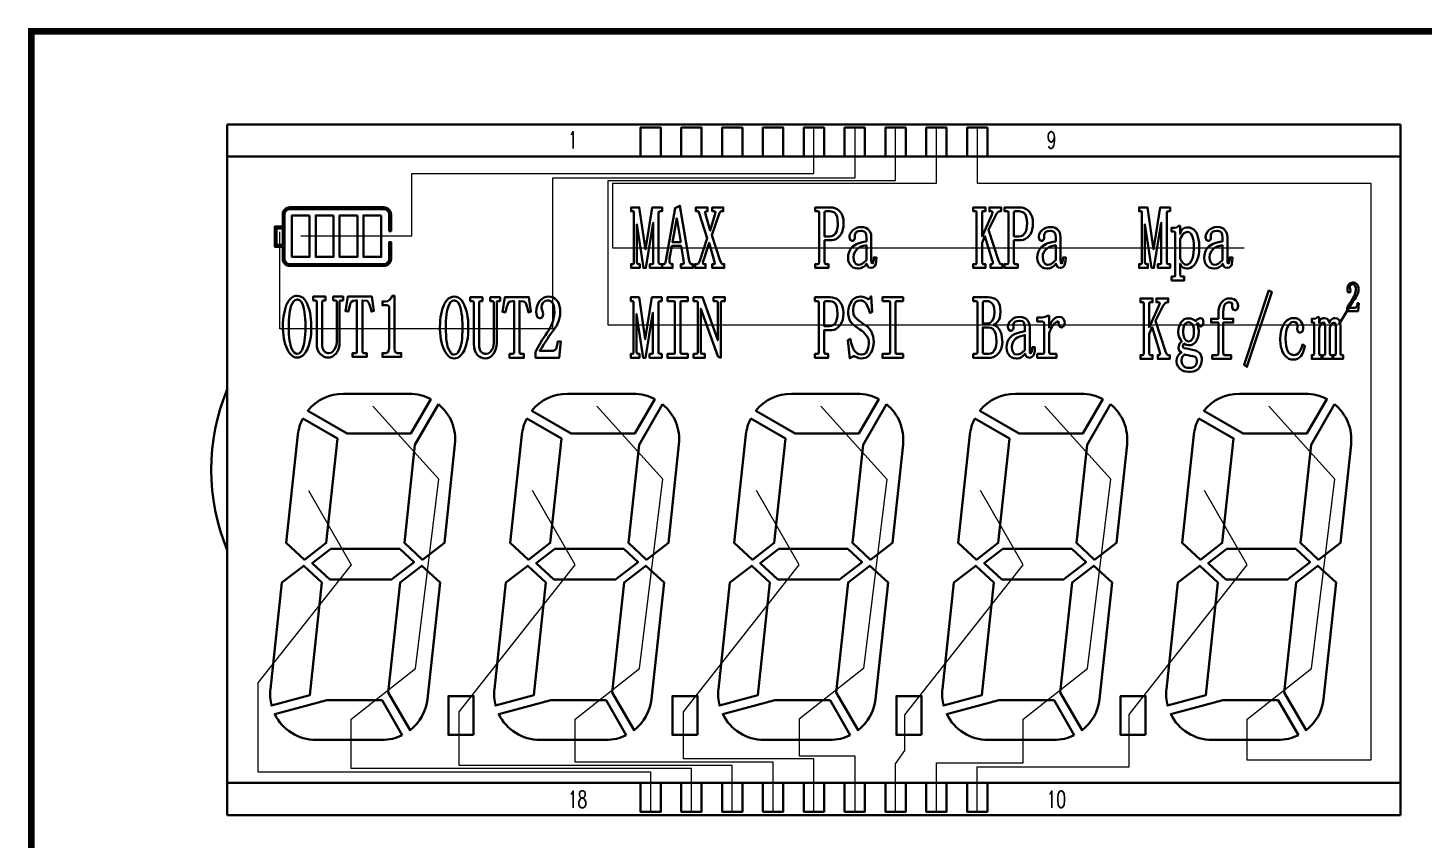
# Model space of a CAD drawing. Header units: millimetres. Extents: x 0 to 299, y 0 to 101.
# Drawn here: x 152.2 to 239, y 50.6 to 101.1 of the extents above; entities that cross this region are included whole.
import ezdxf

# ---------------------------------------------------------------- set-up
doc = ezdxf.new("R2010")
doc.units = ezdxf.units.MM
doc.layers.get('0').update_dxf_attribs({"lineweight": 35})
doc.layers.add('SEG', color=3, linetype='Continuous', lineweight=18)
doc.layers.add('spec', color=7, linetype='Continuous', lineweight=18)
doc.styles.add('GB字体', font='txt.shx', dxfattribs={"width": 0.666667, "bigfont": 'gbcbig.shx'})

msp = doc.modelspace()

# ---------------------------------------------------------------- linework, layer by layer
for p, q in [((237.565, 95.123), (164.565, 95.123)), ((164.565, 95.123), (164.565, 52.123)), ((237.565, 52.123), (237.565, 95.123)), ((164.565, 54.123), (237.565, 54.123)), ((164.565, 52.123), (237.565, 52.123))]:
    msp.add_line(p, q)
at = {"color": 3}
msp.add_line((233.721, 82.668), (234.67, 84.237), dxfattribs=at)
for points in [[(191.54, 93.123), (191.54, 94.923), (190.27, 94.923), (190.27, 93.123)], [(194.08, 93.123), (194.08, 94.923), (192.81, 94.923), (192.81, 93.123)], [(196.62, 93.123), (196.62, 94.923), (195.35, 94.923), (195.35, 93.123)], [(199.16, 93.123), (199.16, 94.923), (197.89, 94.923), (197.89, 93.123)], [(201.7, 93.123), (201.7, 94.923), (200.43, 94.923), (200.43, 93.123)], [(204.24, 93.123), (204.24, 94.923), (202.97, 94.923), (202.97, 93.123)], [(206.78, 93.123), (206.78, 94.923), (205.51, 94.923), (205.51, 93.123)], [(209.32, 93.123), (209.32, 94.923), (208.05, 94.923), (208.05, 93.123)], [(211.86, 93.123), (211.86, 94.923), (210.59, 94.923), (210.59, 93.123)], [(237.565, 93.123), (164.565, 93.123)], [(191.54, 54.123), (191.54, 52.323), (190.27, 52.323), (190.27, 54.123)], [(194.08, 54.123), (194.08, 52.323), (192.81, 52.323), (192.81, 54.123)], [(196.62, 54.123), (196.62, 52.323), (195.35, 52.323), (195.35, 54.123)], [(199.16, 54.123), (199.16, 52.323), (197.89, 52.323), (197.89, 54.123)], [(201.7, 54.123), (201.7, 52.323), (200.43, 52.323), (200.43, 54.123)], [(204.24, 54.123), (204.24, 52.323), (202.97, 52.323), (202.97, 54.123)], [(206.78, 54.123), (206.78, 52.323), (205.51, 52.323), (205.51, 54.123)], [(209.32, 54.123), (209.32, 52.323), (208.05, 52.323), (208.05, 54.123)], [(211.86, 54.123), (211.86, 52.323), (210.59, 52.323), (210.59, 54.123)]]:
    msp.add_lwpolyline(points)
for points in [[(174.757, 89.504, 0.414214), (174.3, 89.961), (168.468, 89.961, 0.414214), (168.011, 89.504), (168.011, 88.762), (167.522, 88.762), (167.522, 87.507), (168.011, 87.507), (168.011, 86.764, 0.414214), (168.468, 86.308), (174.3, 86.308, 0.414214), (174.757, 86.764), (174.757, 87.788), (174.643, 87.788), (174.643, 86.764, -0.414214), (174.3, 86.422), (168.468, 86.422, -0.414214), (168.125, 86.764), (168.125, 89.504, -0.414214), (168.468, 89.847), (174.3, 89.847, -0.414214), (174.643, 89.504), (174.643, 88.481), (174.757, 88.481)], [(171.794, 78.351, 0.226496), (169.576, 77.292), (172.023, 75.879), (175.99, 75.879), (177.227, 78.021, 0.12198), (175.896, 78.351)], [(185.732, 78.351, 0.226496), (183.514, 77.292), (185.961, 75.879), (189.928, 75.879), (191.165, 78.021, 0.12198), (189.834, 78.351)], [(199.67, 78.351, 0.226496), (197.452, 77.292), (199.899, 75.879), (203.866, 75.879), (205.103, 78.021, 0.12198), (203.772, 78.351)], [(213.609, 78.351, 0.226496), (211.39, 77.292), (213.838, 75.879), (217.804, 75.879), (219.041, 78.021, 0.12198), (217.71, 78.351)], [(227.547, 78.351, 0.226496), (225.328, 77.292), (227.776, 75.879), (231.742, 75.879), (232.98, 78.021, 0.12198), (231.648, 78.351)], [(177.703, 77.705), (176.243, 75.177), (175.584, 69.067), (176.715, 68.021), (178.071, 69.067), (178.732, 75.192, 0.253222)], [(191.641, 77.705), (190.182, 75.177), (189.522, 69.067), (190.653, 68.021), (192.009, 69.067), (192.67, 75.192, 0.253222)], [(205.579, 77.705), (204.12, 75.177), (203.461, 69.067), (204.591, 68.021), (205.947, 69.067), (206.608, 75.192, 0.253222)], [(219.518, 77.705), (218.058, 75.177), (217.399, 69.067), (218.529, 68.021), (219.885, 69.067), (220.546, 75.192, 0.253222)], [(233.456, 77.705), (231.996, 75.177), (231.337, 69.067), (232.467, 68.021), (233.824, 69.067), (234.484, 75.192, 0.253222)], [(169.263, 76.814, 0.093196), (168.958, 75.805), (168.231, 69.067), (169.361, 68.021), (170.718, 69.067), (171.419, 75.569)], [(183.201, 76.814, 0.093196), (182.896, 75.805), (182.169, 69.067), (183.3, 68.021), (184.656, 69.067), (185.357, 75.569)], [(197.139, 76.814, 0.093196), (196.834, 75.805), (196.107, 69.067), (197.238, 68.021), (198.594, 69.067), (199.295, 75.569)], [(211.077, 76.814, 0.093196), (210.772, 75.805), (210.045, 69.067), (211.176, 68.021), (212.532, 69.067), (213.234, 75.569)], [(225.015, 76.814, 0.093196), (224.711, 75.805), (223.984, 69.067), (225.114, 68.021), (226.47, 69.067), (227.172, 75.569)], [(167.248, 59.96, 0.090154), (167.322, 58.942), (169.694, 59.577), (170.451, 66.595), (169.32, 67.641), (167.964, 66.595)], [(174.579, 59.754), (175.937, 57.402, 0.2033), (177.022, 59.347), (177.804, 66.595), (176.674, 67.641), (175.317, 66.595)], [(181.186, 59.96, 0.090154), (181.26, 58.942), (183.632, 59.577), (184.389, 66.595), (183.259, 67.641), (181.902, 66.595)], [(188.517, 59.754), (189.875, 57.402, 0.2033), (190.96, 59.347), (191.742, 66.595), (190.612, 67.641), (189.256, 66.595)], [(195.125, 59.96, 0.090154), (195.198, 58.942), (197.57, 59.577), (198.327, 66.595), (197.197, 67.641), (195.84, 66.595)], [(202.456, 59.754), (203.814, 57.402, 0.2033), (204.898, 59.347), (205.68, 66.595), (204.55, 67.641), (203.194, 66.595)], [(209.063, 59.96, 0.090154), (209.136, 58.942), (211.508, 59.577), (212.265, 66.595), (211.135, 67.641), (209.779, 66.595)], [(216.394, 59.754), (217.752, 57.402, 0.2033), (218.837, 59.347), (219.619, 66.595), (218.488, 67.641), (217.132, 66.595)], [(223.001, 59.96, 0.090154), (223.075, 58.942), (225.446, 59.577), (226.203, 66.595), (225.073, 67.641), (223.717, 66.595)], [(230.332, 59.754), (231.69, 57.402, 0.2033), (232.775, 59.347), (233.557, 66.595), (232.426, 67.641), (231.07, 66.595)], [(175.454, 57.098, -0.115654), (174.186, 56.801), (170.084, 56.801, -0.28687), (167.52, 58.404), (170.763, 59.273), (174.198, 59.273)], [(189.392, 57.098, -0.115654), (188.124, 56.801), (184.023, 56.801, -0.28687), (181.458, 58.404), (184.701, 59.273), (188.136, 59.273)], [(203.33, 57.098, -0.115654), (202.062, 56.801), (197.961, 56.801, -0.28687), (195.396, 58.404), (198.639, 59.273), (202.074, 59.273)], [(217.268, 57.098, -0.115654), (216, 56.801), (211.899, 56.801, -0.28687), (209.334, 58.404), (212.577, 59.273), (216.013, 59.273)], [(231.206, 57.098, -0.115654), (229.939, 56.801), (225.837, 56.801, -0.28687), (223.273, 58.404), (226.516, 59.273), (229.951, 59.273)]]:
    msp.add_lwpolyline(points, format="xyb", close=True)
for points in [[(189.853, 86.448), (189.776, 86.427), (189.685, 86.427), (189.685, 86.186), (190.232, 86.186), (190.232, 86.427), (190.141, 86.427), (190.081, 86.448), (190.051, 86.557), (190.051, 88.908), (190.461, 86.186), (190.612, 86.186), (191.069, 88.995), (191.069, 86.557), (191.055, 86.448), (190.978, 86.427), (190.857, 86.427), (190.857, 86.186), (191.617, 86.186), (191.617, 86.427), (191.511, 86.427), (191.435, 86.448), (191.404, 86.557), (191.404, 89.602), (191.435, 89.689), (191.511, 89.711), (191.617, 89.711), (191.617, 89.95), (191.008, 89.95), (190.591, 87.335), (190.202, 89.95), (189.685, 89.95), (189.685, 89.711), (189.792, 89.711), (189.853, 89.689), (189.867, 89.602), (189.867, 86.557)], [(191.8, 86.47), (191.724, 86.427), (191.633, 86.427), (191.633, 86.186), (192.271, 86.186), (192.271, 86.427), (192.18, 86.427), (192.089, 86.512), (192.077, 86.575), (192.089, 86.775), (192.227, 87.558), (192.805, 87.558), (192.956, 86.666), (192.958, 86.657), (192.972, 86.47), (192.896, 86.427), (192.789, 86.427), (192.789, 86.186), (193.534, 86.186), (193.534, 86.427), (193.443, 86.427), (193.367, 86.47), (193.306, 86.621), (192.728, 90.059), (192.423, 89.907), (191.845, 86.621)], [(193.884, 86.47), (193.779, 86.427), (193.672, 86.427), (193.672, 86.186), (194.326, 86.186), (194.326, 86.427), (194.25, 86.427), (194.173, 86.448), (194.159, 86.536), (194.173, 86.6), (194.235, 86.775), (194.539, 87.754), (194.888, 86.557), (194.904, 86.448), (194.844, 86.427), (194.737, 86.427), (194.737, 86.186), (195.482, 86.186), (195.482, 86.427), (195.391, 86.427), (195.314, 86.47), (195.313, 86.471), (195.223, 86.621), (194.722, 88.232), (195.163, 89.559), (195.24, 89.668), (195.284, 89.711), (195.421, 89.711), (195.421, 89.95), (194.737, 89.95), (194.737, 89.711), (194.874, 89.711), (194.935, 89.668), (194.904, 89.493), (194.615, 88.514), (194.31, 89.538), (194.296, 89.668), (194.357, 89.711), (194.448, 89.711), (194.448, 89.95), (193.718, 89.95), (193.718, 89.711), (193.823, 89.711), (193.884, 89.689), (193.93, 89.602), (194.433, 88.036), (193.961, 86.621)], [(201.393, 89.602), (201.393, 86.557), (201.379, 86.448), (201.302, 86.427), (201.151, 86.427), (201.151, 86.186), (201.971, 86.186), (201.971, 86.427), (201.82, 86.427), (201.759, 86.448), (201.729, 86.557), (201.729, 87.905), (202.139, 87.905), (202.198, 87.907), (202.333, 87.934), (202.462, 87.989), (202.579, 88.075), (202.687, 88.187), (202.744, 88.262), (202.819, 88.401), (202.872, 88.567), (202.904, 88.756), (202.915, 88.972), (202.915, 88.988), (202.901, 89.181), (202.86, 89.359), (202.794, 89.522), (202.703, 89.668), (202.612, 89.768), (202.503, 89.848), (202.376, 89.905), (202.235, 89.939), (202.078, 89.95), (201.151, 89.95), (201.151, 89.711), (201.286, 89.711), (201.379, 89.689)], [(201.743, 89.689), (201.82, 89.711), (202.062, 89.711), (202.216, 89.686), (202.339, 89.627), (202.428, 89.538), (202.446, 89.507), (202.505, 89.357), (202.538, 89.172), (202.549, 88.949), (202.546, 88.803), (202.519, 88.598), (202.471, 88.437), (202.398, 88.319), (202.308, 88.234), (202.183, 88.168), (202.048, 88.145), (201.729, 88.145), (201.729, 89.602)], [(212.166, 86.664), (212.211, 86.491), (212.15, 86.427), (212.057, 86.427), (212.057, 86.186), (212.803, 86.186), (212.803, 86.427), (212.682, 86.427), (212.637, 86.47), (212.626, 86.48), (212.544, 86.644), (211.922, 88.558), (212.377, 89.472), (212.411, 89.536), (212.514, 89.646), (212.637, 89.711), (212.712, 89.711), (212.712, 89.95), (211.983, 89.95), (211.983, 89.711), (212.088, 89.711), (212.181, 89.668), (212.181, 89.666), (212.134, 89.493), (211.526, 88.145), (211.526, 89.602), (211.54, 89.689), (211.601, 89.711), (211.738, 89.711), (211.738, 89.95), (210.978, 89.95), (210.978, 89.711), (211.114, 89.711), (211.176, 89.689), (211.191, 89.602), (211.191, 86.557), (211.176, 86.448), (211.114, 86.427), (210.978, 86.427), (210.978, 86.186), (211.738, 86.186), (211.738, 86.427), (211.601, 86.427), (211.556, 86.448), (211.526, 86.557), (211.526, 87.754), (211.708, 88.166), (212.164, 86.666)], [(213.169, 89.602), (213.169, 86.557), (213.154, 86.448), (213.078, 86.427), (212.926, 86.427), (212.926, 86.186), (213.747, 86.186), (213.747, 86.427), (213.595, 86.427), (213.534, 86.448), (213.504, 86.557), (213.504, 87.905), (213.914, 87.905), (213.973, 87.907), (214.109, 87.934), (214.237, 87.989), (214.355, 88.075), (214.462, 88.187), (214.519, 88.262), (214.594, 88.401), (214.648, 88.567), (214.68, 88.756), (214.69, 88.972), (214.69, 88.988), (214.676, 89.181), (214.635, 89.359), (214.569, 89.522), (214.478, 89.668), (214.387, 89.768), (214.278, 89.848), (214.152, 89.905), (214.011, 89.939), (213.854, 89.95), (212.926, 89.95), (212.926, 89.711), (213.062, 89.711), (213.154, 89.689)], [(213.518, 89.689), (213.595, 89.711), (213.838, 89.711), (213.991, 89.686), (214.114, 89.627), (214.203, 89.538), (214.221, 89.507), (214.278, 89.357), (214.314, 89.172), (214.325, 88.949), (214.321, 88.803), (214.294, 88.598), (214.246, 88.437), (214.173, 88.319), (214.084, 88.234), (213.959, 88.168), (213.823, 88.145), (213.504, 88.145), (213.504, 89.602)], [(221.462, 86.448), (221.387, 86.426), (221.296, 86.426), (221.296, 86.187), (221.843, 86.187), (221.843, 86.426), (221.752, 86.426), (221.69, 86.448), (221.66, 86.557), (221.66, 88.908), (222.072, 86.187), (222.223, 86.187), (222.68, 88.995), (222.68, 86.557), (222.664, 86.448), (222.589, 86.426), (222.466, 86.426), (222.466, 86.187), (223.228, 86.187), (223.228, 86.426), (223.121, 86.426), (223.046, 86.448), (223.015, 86.557), (223.015, 89.602), (223.046, 89.689), (223.121, 89.71), (223.228, 89.71), (223.228, 89.951), (222.619, 89.951), (222.202, 87.336), (221.813, 89.951), (221.296, 89.951), (221.296, 89.71), (221.401, 89.71), (221.462, 89.689), (221.478, 89.602), (221.478, 86.557)], [(168.011, 87.621), (168.011, 88.648), (167.636, 88.648), (167.636, 87.621)], [(169.689, 89.449), (169.689, 86.873), (168.581, 86.873), (168.581, 89.449)], [(171.174, 89.449), (171.174, 86.873), (170.067, 86.873), (170.067, 89.449)], [(172.66, 89.449), (172.66, 86.873), (171.552, 86.873), (171.552, 89.449)], [(174.145, 89.449), (174.145, 86.873), (173.038, 86.873), (173.038, 89.449)], [(192.789, 87.797), (192.257, 87.797), (192.53, 89.281)], [(203.512, 86.207), (203.644, 86.159), (203.798, 86.143), (203.857, 86.145), (203.994, 86.172), (204.117, 86.231), (204.122, 86.232), (204.246, 86.32), (204.345, 86.448), (204.354, 86.405), (204.436, 86.252), (204.493, 86.214), (204.634, 86.186), (204.752, 86.214), (204.863, 86.318), (204.909, 86.425), (204.943, 86.605), (204.954, 86.839), (204.788, 86.839), (204.784, 86.714), (204.756, 86.557), (204.695, 86.47), (204.65, 86.491), (204.634, 86.666), (204.634, 88.08), (204.618, 88.26), (204.561, 88.425), (204.467, 88.558), (204.408, 88.615), (204.295, 88.68), (204.158, 88.719), (203.996, 88.731), (203.862, 88.722), (203.725, 88.687), (203.602, 88.624), (203.493, 88.537), (203.393, 88.437), (203.309, 88.296), (203.281, 88.145), (203.282, 88.103), (203.327, 87.927), (203.448, 87.863), (203.509, 87.87), (203.6, 87.971), (203.618, 88.029), (203.616, 88.211), (203.609, 88.237), (203.677, 88.384), (203.716, 88.421), (203.833, 88.475), (203.996, 88.492), (204.039, 88.492), (204.192, 88.46), (204.269, 88.384), (204.312, 88.259), (204.331, 88.057), (204.331, 87.839), (204.165, 87.809), (204.001, 87.768), (203.853, 87.722), (203.721, 87.668), (203.609, 87.609), (203.512, 87.543), (203.432, 87.47), (203.427, 87.465), (203.323, 87.328), (203.248, 87.172), (203.204, 87.003), (203.19, 86.817), (203.206, 86.65), (203.261, 86.484), (203.357, 86.339), (203.404, 86.288)], [(215.288, 86.207), (215.42, 86.159), (215.573, 86.143), (215.632, 86.145), (215.77, 86.172), (215.893, 86.231), (215.898, 86.232), (216.021, 86.32), (216.121, 86.448), (216.13, 86.405), (216.212, 86.252), (216.269, 86.214), (216.41, 86.186), (216.528, 86.214), (216.638, 86.318), (216.685, 86.425), (216.718, 86.605), (216.729, 86.839), (216.563, 86.839), (216.56, 86.714), (216.531, 86.557), (216.471, 86.47), (216.426, 86.491), (216.41, 86.666), (216.41, 88.08), (216.394, 88.26), (216.337, 88.425), (216.242, 88.558), (216.182, 88.615), (216.071, 88.68), (215.934, 88.719), (215.771, 88.731), (215.638, 88.722), (215.5, 88.687), (215.377, 88.624), (215.268, 88.537), (215.168, 88.437), (215.085, 88.296), (215.056, 88.145), (215.058, 88.103), (215.102, 87.927), (215.224, 87.863), (215.284, 87.87), (215.375, 87.971), (215.393, 88.029), (215.391, 88.211), (215.384, 88.237), (215.452, 88.384), (215.491, 88.421), (215.609, 88.475), (215.771, 88.492), (215.814, 88.492), (215.968, 88.46), (216.044, 88.384), (216.087, 88.259), (216.107, 88.057), (216.107, 87.839), (215.941, 87.809), (215.777, 87.768), (215.629, 87.722), (215.497, 87.668), (215.384, 87.609), (215.288, 87.543), (215.208, 87.47), (215.202, 87.465), (215.099, 87.328), (215.024, 87.172), (214.979, 87.003), (214.965, 86.817), (214.981, 86.65), (215.036, 86.484), (215.133, 86.339), (215.179, 86.288)], [(224.004, 86.23), (224.023, 86.216), (224.148, 86.161), (224.293, 86.143), (224.359, 86.146), (224.487, 86.182), (224.606, 86.25), (224.721, 86.353), (224.826, 86.491), (224.851, 86.533), (224.919, 86.68), (224.97, 86.844), (225.008, 87.028), (225.031, 87.229), (225.038, 87.449), (225.038, 87.52), (225.027, 87.746), (225.001, 87.948), (224.961, 88.126), (224.908, 88.278), (224.84, 88.406), (224.803, 88.456), (224.696, 88.567), (224.578, 88.647), (224.448, 88.694), (224.309, 88.71), (224.262, 88.708), (224.127, 88.676), (224.004, 88.601), (224.002, 88.599), (223.897, 88.458), (223.852, 88.298), (223.852, 88.797), (223.761, 88.797), (223.747, 88.786), (223.624, 88.71), (223.502, 88.688), (223.319, 88.688), (223.319, 88.449), (223.456, 88.449), (223.533, 88.406), (223.547, 88.319), (223.547, 85.795), (223.533, 85.665), (223.456, 85.643), (223.319, 85.643), (223.319, 85.403), (224.111, 85.403), (224.111, 85.643), (223.959, 85.643), (223.882, 85.665), (223.852, 85.795), (223.852, 86.448), (223.891, 86.339)], [(225.666, 86.207), (225.798, 86.159), (225.951, 86.143), (226.01, 86.145), (226.149, 86.173), (226.271, 86.23), (226.276, 86.232), (226.399, 86.319), (226.499, 86.448), (226.508, 86.407), (226.59, 86.252), (226.647, 86.216), (226.788, 86.187), (226.906, 86.216), (227.016, 86.318), (227.063, 86.426), (227.097, 86.605), (227.107, 86.839), (226.941, 86.839), (226.938, 86.714), (226.911, 86.557), (226.849, 86.469), (226.804, 86.491), (226.788, 86.665), (226.788, 88.08), (226.772, 88.26), (226.717, 88.424), (226.62, 88.558), (226.562, 88.615), (226.449, 88.679), (226.312, 88.719), (226.149, 88.733), (226.016, 88.722), (225.878, 88.687), (225.755, 88.624), (225.646, 88.537), (225.547, 88.437), (225.463, 88.296), (225.434, 88.144), (225.436, 88.103), (225.481, 87.927), (225.602, 87.862), (225.662, 87.871), (225.753, 87.971), (225.771, 88.028), (225.77, 88.21), (225.762, 88.237), (225.83, 88.383), (225.869, 88.421), (225.987, 88.474), (226.149, 88.492), (226.192, 88.492), (226.346, 88.46), (226.424, 88.383), (226.465, 88.258), (226.485, 88.057), (226.485, 87.839), (226.319, 87.809), (226.155, 87.768), (226.007, 87.721), (225.875, 87.668), (225.762, 87.609), (225.666, 87.543), (225.586, 87.47), (225.58, 87.465), (225.477, 87.327), (225.402, 87.174), (225.357, 87.003), (225.343, 86.817), (225.359, 86.649), (225.415, 86.484), (225.511, 86.339), (225.557, 86.287)], [(224.02, 86.491), (223.927, 86.601), (223.852, 86.774), (223.852, 87.971), (223.882, 88.046), (223.968, 88.205), (224.064, 88.319), (224.18, 88.398), (224.309, 88.428), (224.401, 88.412), (224.514, 88.333), (224.598, 88.189), (224.642, 88.06), (224.676, 87.891), (224.697, 87.686), (224.705, 87.449), (224.703, 87.359), (224.69, 87.127), (224.664, 86.931), (224.623, 86.771), (224.567, 86.644), (224.48, 86.509), (224.369, 86.414), (224.248, 86.382), (224.143, 86.403)], [(203.828, 86.382), (203.696, 86.42), (203.6, 86.536), (203.546, 86.666), (203.523, 86.86), (203.541, 87.014), (203.602, 87.174), (203.707, 87.319), (203.776, 87.383), (203.882, 87.451), (204.01, 87.509), (204.158, 87.559), (204.331, 87.6), (204.331, 86.666), (204.308, 86.644), (204.187, 86.537), (204.073, 86.448), (203.962, 86.402)], [(215.604, 86.382), (215.472, 86.42), (215.375, 86.536), (215.322, 86.666), (215.299, 86.86), (215.316, 87.014), (215.377, 87.174), (215.482, 87.319), (215.552, 87.383), (215.657, 87.451), (215.786, 87.509), (215.934, 87.559), (216.107, 87.6), (216.107, 86.666), (216.083, 86.644), (215.962, 86.537), (215.848, 86.448), (215.737, 86.402)], [(225.982, 86.382), (225.85, 86.419), (225.753, 86.535), (225.7, 86.665), (225.679, 86.862), (225.695, 87.013), (225.755, 87.174), (225.86, 87.318), (225.932, 87.383), (226.035, 87.45), (226.164, 87.511), (226.312, 87.561), (226.485, 87.6), (226.485, 86.665), (226.462, 86.644), (226.34, 86.537), (226.226, 86.448), (226.116, 86.401)], [(234.861, 83.85), (234.83, 83.767), (234.815, 83.743), (234.746, 83.706), (234.354, 83.706), (234.359, 83.712), (234.399, 83.776), (234.475, 83.899), (234.494, 83.928), (234.538, 83.999), (234.59, 84.075), (234.648, 84.158), (234.711, 84.249), (234.781, 84.346), (234.825, 84.409), (234.874, 84.5), (234.909, 84.59), (234.919, 84.624), (234.943, 84.732), (234.952, 84.844), (234.952, 84.848), (234.942, 84.961), (234.913, 85.062), (234.866, 85.149), (234.831, 85.194), (234.768, 85.242), (234.693, 85.271), (234.603, 85.281), (234.587, 85.281), (234.51, 85.265), (234.437, 85.228), (234.368, 85.169), (234.337, 85.132), (234.292, 85.048), (234.263, 84.948), (234.255, 84.833), (234.256, 84.789), (234.284, 84.692), (234.288, 84.684), (234.361, 84.651), (234.432, 84.681), (234.454, 84.783), (234.432, 84.864), (234.432, 84.865), (234.404, 84.965), (234.41, 85.023), (234.454, 85.108), (234.505, 85.149), (234.581, 85.169), (234.593, 85.169), (234.673, 85.146), (234.731, 85.088), (234.748, 85.05), (234.773, 84.95), (234.781, 84.824), (234.779, 84.773), (234.762, 84.665), (234.731, 84.549), (234.716, 84.509), (234.674, 84.419), (234.625, 84.327), (234.567, 84.234), (234.505, 84.143), (234.448, 84.055), (234.397, 83.974), (234.354, 83.899), (234.319, 83.843), (234.269, 83.749), (234.234, 83.665), (234.234, 83.502), (234.923, 83.502), (234.966, 83.98), (234.88, 83.98), (234.88, 83.978)], [(168.269, 83.927), (168.238, 83.858), (168.183, 83.701), (168.135, 83.535), (168.096, 83.357), (168.065, 83.167), (168.042, 82.968), (168.03, 82.757), (168.026, 82.536), (168.026, 82.413), (168.037, 82.195), (168.055, 81.988), (168.081, 81.796), (168.119, 81.614), (168.165, 81.444), (168.22, 81.287), (168.285, 81.143), (168.352, 81.011), (168.451, 80.863), (168.556, 80.747), (168.666, 80.665), (168.784, 80.615), (168.907, 80.599), (169.007, 80.608), (169.13, 80.649), (169.246, 80.72), (169.353, 80.822), (169.453, 80.956), (169.548, 81.121), (169.583, 81.205), (169.639, 81.357), (169.685, 81.521), (169.722, 81.698), (169.753, 81.888), (169.774, 82.09), (169.787, 82.306), (169.79, 82.536), (169.79, 82.577), (169.785, 82.789), (169.769, 82.993), (169.746, 83.187), (169.713, 83.374), (169.671, 83.553), (169.621, 83.722), (169.562, 83.885), (169.553, 83.904), (169.473, 84.07), (169.382, 84.207), (169.278, 84.313), (169.166, 84.389), (169.043, 84.434), (168.907, 84.45), (168.8, 84.439), (168.675, 84.398), (168.561, 84.327), (168.454, 84.225), (168.358, 84.091)], [(169.911, 84.166), (170.035, 84.166), (170.109, 84.145), (170.126, 84.058), (170.126, 81.494), (170.143, 81.284), (170.186, 81.104), (170.25, 80.956), (170.338, 80.838), (170.347, 80.829), (170.463, 80.729), (170.586, 80.656), (170.718, 80.613), (170.855, 80.599), (170.975, 80.613), (171.101, 80.661), (171.224, 80.743), (171.342, 80.859), (171.363, 80.888), (171.447, 81.027), (171.508, 81.189), (171.544, 81.371), (171.556, 81.578), (171.556, 84.058), (171.57, 84.145), (171.631, 84.166), (171.768, 84.166), (171.768, 84.405), (171.16, 84.405), (171.16, 84.166), (171.297, 84.166), (171.358, 84.145), (171.372, 84.058), (171.372, 81.578), (171.358, 81.394), (171.306, 81.223), (171.221, 81.077), (171.14, 80.984), (171.021, 80.907), (170.885, 80.882), (170.823, 80.886), (170.686, 80.925), (170.582, 81.013), (170.575, 81.02), (170.511, 81.139), (170.473, 81.318), (170.459, 81.557), (170.459, 84.058), (170.491, 84.145), (170.552, 84.166), (170.673, 84.166), (170.673, 84.405), (169.911, 84.405)], [(172.621, 80.904), (172.544, 80.882), (172.362, 80.882), (172.362, 80.642), (173.245, 80.642), (173.245, 80.882), (173.062, 80.882), (173.001, 80.904), (172.971, 81.013), (172.971, 84.166), (173.258, 84.141), (173.351, 84.058), (173.361, 84.038), (173.408, 83.917), (173.465, 83.728), (173.534, 83.471), (173.686, 83.513), (173.565, 84.405), (172.057, 84.405), (171.92, 83.492), (172.088, 83.471), (172.118, 83.594), (172.182, 83.822), (172.238, 83.984), (172.286, 84.079), (172.389, 84.145), (172.544, 84.166), (172.635, 84.166), (172.635, 81.013)], [(174.76, 84.295), (174.66, 84.188), (174.551, 84.124), (174.401, 84.102), (174.219, 84.102), (174.219, 83.863), (174.523, 83.863), (174.599, 83.819), (174.63, 83.731), (174.63, 81.186), (174.624, 81.098), (174.569, 80.947), (174.542, 80.92), (174.401, 80.882), (174.219, 80.882), (174.219, 80.642), (175.389, 80.642), (175.389, 80.882), (175.193, 80.882), (175.145, 80.884), (175.026, 80.947), (174.995, 80.991), (174.965, 81.186), (174.965, 84.45), (174.828, 84.45)], [(178.04, 83.876), (178.011, 83.807), (177.954, 83.65), (177.906, 83.484), (177.867, 83.305), (177.837, 83.116), (177.815, 82.916), (177.801, 82.706), (177.797, 82.485), (177.799, 82.362), (177.808, 82.144), (177.826, 81.937), (177.854, 81.744), (177.89, 81.563), (177.936, 81.393), (177.992, 81.236), (178.056, 81.092), (178.126, 80.96), (178.224, 80.812), (178.327, 80.696), (178.438, 80.614), (178.555, 80.564), (178.68, 80.548), (178.78, 80.556), (178.902, 80.597), (179.017, 80.669), (179.124, 80.771), (179.226, 80.904), (179.319, 81.07), (179.355, 81.154), (179.41, 81.306), (179.456, 81.47), (179.496, 81.646), (179.524, 81.837), (179.545, 82.039), (179.558, 82.255), (179.562, 82.485), (179.562, 82.526), (179.556, 82.738), (179.542, 82.941), (179.517, 83.136), (179.485, 83.323), (179.444, 83.501), (179.394, 83.671), (179.333, 83.833), (179.326, 83.853), (179.244, 84.019), (179.153, 84.156), (179.05, 84.261), (178.937, 84.338), (178.814, 84.383), (178.68, 84.399), (178.573, 84.388), (178.448, 84.347), (178.332, 84.276), (178.225, 84.174), (178.129, 84.04)], [(179.685, 84.115), (179.806, 84.115), (179.883, 84.094), (179.897, 84.006), (179.897, 81.505), (179.899, 81.443), (179.916, 81.233), (179.958, 81.052), (180.022, 80.904), (180.111, 80.787), (180.118, 80.778), (180.236, 80.678), (180.359, 80.605), (180.489, 80.562), (180.628, 80.548), (180.748, 80.562), (180.873, 80.61), (180.996, 80.692), (181.115, 80.808), (181.137, 80.837), (181.22, 80.976), (181.279, 81.138), (181.315, 81.32), (181.327, 81.527), (181.327, 84.006), (181.344, 84.094), (181.404, 84.115), (181.54, 84.115), (181.54, 84.354), (180.931, 84.354), (180.931, 84.115), (181.069, 84.115), (181.129, 84.094), (181.146, 84.006), (181.146, 81.527), (181.129, 81.343), (181.08, 81.172), (180.992, 81.026), (180.912, 80.933), (180.792, 80.856), (180.659, 80.831), (180.594, 80.835), (180.459, 80.874), (180.354, 80.961), (180.346, 80.969), (180.282, 81.088), (180.245, 81.266), (180.232, 81.505), (180.232, 84.006), (180.263, 84.094), (180.323, 84.115), (180.444, 84.115), (180.444, 84.354), (179.685, 84.354)], [(182.392, 80.853), (182.317, 80.831), (182.134, 80.831), (182.134, 80.59), (183.017, 80.59), (183.017, 80.831), (182.835, 80.831), (182.772, 80.853), (182.742, 80.961), (182.742, 84.115), (183.029, 84.09), (183.124, 84.006), (183.134, 83.987), (183.179, 83.865), (183.238, 83.676), (183.306, 83.419), (183.457, 83.462), (183.336, 84.354), (181.83, 84.354), (181.693, 83.441), (181.861, 83.419), (181.891, 83.543), (181.954, 83.771), (182.011, 83.933), (182.059, 84.028), (182.16, 84.094), (182.317, 84.115), (182.408, 84.115), (182.408, 80.961)], [(185.118, 81.491), (185.079, 81.293), (185.025, 81.156), (184.965, 81.079), (184.843, 81.026), (184.005, 81.026), (184.041, 81.079), (184.126, 81.218), (184.265, 81.439), (184.321, 81.529), (184.399, 81.65), (184.485, 81.78), (184.581, 81.919), (184.685, 82.069), (184.797, 82.228), (184.918, 82.397), (184.959, 82.453), (185.059, 82.608), (185.136, 82.763), (185.193, 82.918), (185.241, 83.081), (185.273, 83.27), (185.284, 83.462), (185.277, 83.616), (185.245, 83.801), (185.186, 83.967), (185.102, 84.115), (185.052, 84.183), (184.952, 84.277), (184.833, 84.345), (184.695, 84.384), (184.538, 84.399), (184.408, 84.384), (184.278, 84.34), (184.155, 84.265), (184.037, 84.16), (183.998, 84.115), (183.909, 83.978), (183.844, 83.819), (183.805, 83.641), (183.793, 83.441), (183.803, 83.298), (183.853, 83.136), (183.889, 83.097), (184.021, 83.05), (184.057, 83.052), (184.173, 83.114), (184.187, 83.145), (184.219, 83.332), (184.173, 83.507), (184.151, 83.543), (184.112, 83.724), (184.135, 83.887), (184.219, 84.028), (184.239, 84.047), (184.358, 84.131), (184.492, 84.16), (184.59, 84.149), (184.717, 84.092), (184.813, 83.985), (184.818, 83.976), (184.874, 83.826), (184.908, 83.641), (184.918, 83.419), (184.918, 83.398), (184.906, 83.223), (184.87, 83.034), (184.813, 82.833), (184.795, 82.79), (184.729, 82.635), (184.652, 82.478), (184.563, 82.319), (184.462, 82.158), (184.358, 82.007), (184.255, 81.851), (184.162, 81.705), (184.078, 81.568), (184.005, 81.439), (183.987, 81.409), (183.885, 81.24), (183.805, 81.083), (183.746, 80.94), (183.746, 80.59), (185.223, 80.59), (185.314, 81.614), (185.132, 81.614)], [(189.834, 80.853), (189.757, 80.831), (189.666, 80.831), (189.666, 80.59), (190.214, 80.59), (190.214, 80.831), (190.123, 80.831), (190.062, 80.853), (190.032, 80.961), (190.032, 83.312), (190.442, 80.59), (190.594, 80.59), (191.051, 83.4), (191.051, 80.961), (191.036, 80.853), (190.96, 80.831), (190.838, 80.831), (190.838, 80.59), (191.598, 80.59), (191.598, 80.831), (191.493, 80.831), (191.416, 80.853), (191.386, 80.961), (191.386, 84.006), (191.416, 84.094), (191.493, 84.115), (191.598, 84.115), (191.598, 84.354), (190.99, 84.354), (190.573, 81.739), (190.184, 84.354), (189.666, 84.354), (189.666, 84.115), (189.774, 84.115), (189.834, 84.094), (189.848, 84.006), (189.848, 80.961)], [(191.948, 84.115), (192.33, 84.115), (192.405, 84.094), (192.421, 84.006), (192.421, 80.961), (192.405, 80.853), (192.33, 80.831), (191.948, 80.831), (191.948, 80.59), (193.227, 80.59), (193.227, 80.831), (192.847, 80.831), (192.786, 80.853), (192.756, 80.961), (192.756, 84.006), (192.77, 84.094), (192.847, 84.115), (193.227, 84.115), (193.227, 84.354), (191.948, 84.354)], [(193.821, 80.853), (193.744, 80.831), (193.577, 80.831), (193.577, 80.59), (194.278, 80.59), (194.278, 80.831), (194.11, 80.831), (194.049, 80.853), (194.019, 80.961), (194.019, 83.641), (195.084, 80.699), (195.128, 80.656), (195.266, 80.59), (195.266, 84.006), (195.296, 84.094), (195.357, 84.115), (195.524, 84.115), (195.524, 84.354), (194.825, 84.354), (194.825, 84.115), (194.993, 84.115), (195.068, 84.094), (195.084, 84.006), (195.084, 81.678), (194.14, 84.354), (193.577, 84.354), (193.577, 84.115), (193.73, 84.115), (193.821, 84.094), (193.835, 84.006), (193.835, 80.961)], [(201.376, 84.006), (201.376, 80.961), (201.36, 80.853), (201.285, 80.831), (201.131, 80.831), (201.131, 80.59), (201.954, 80.59), (201.954, 80.831), (201.802, 80.831), (201.742, 80.853), (201.711, 80.961), (201.711, 82.31), (202.121, 82.31), (202.18, 82.312), (202.316, 82.338), (202.443, 82.394), (202.56, 82.479), (202.669, 82.592), (202.726, 82.667), (202.801, 82.806), (202.855, 82.972), (202.887, 83.161), (202.897, 83.377), (202.897, 83.393), (202.883, 83.585), (202.842, 83.764), (202.776, 83.926), (202.685, 84.072), (202.594, 84.172), (202.485, 84.252), (202.359, 84.31), (202.218, 84.343), (202.061, 84.354), (201.131, 84.354), (201.131, 84.115), (201.269, 84.115), (201.36, 84.094)], [(203.72, 80.635), (203.739, 80.621), (203.864, 80.565), (204.009, 80.548), (204.13, 80.556), (204.267, 80.594), (204.39, 80.658), (204.496, 80.753), (204.587, 80.874), (204.596, 80.89), (204.679, 81.045), (204.738, 81.215), (204.772, 81.397), (204.785, 81.591), (204.779, 81.725), (204.749, 81.91), (204.695, 82.083), (204.617, 82.244), (204.583, 82.305), (204.496, 82.422), (204.389, 82.531), (204.262, 82.631), (204.114, 82.724), (204.044, 82.774), (203.88, 82.897), (203.75, 83.002), (203.657, 83.089), (203.597, 83.159), (203.529, 83.309), (203.506, 83.507), (203.509, 83.596), (203.538, 83.783), (203.597, 83.963), (203.673, 84.069), (203.791, 84.137), (203.948, 84.16), (204.041, 84.151), (204.169, 84.101), (204.282, 84.006), (204.335, 83.928), (204.405, 83.789), (204.478, 83.605), (204.556, 83.377), (204.694, 83.441), (204.633, 84.42), (204.592, 84.37), (204.496, 84.269), (204.449, 84.245), (204.408, 84.254), (204.267, 84.333), (204.237, 84.347), (204.105, 84.386), (203.962, 84.399), (203.868, 84.393), (203.727, 84.361), (203.602, 84.301), (203.493, 84.211), (203.4, 84.094), (203.334, 83.981), (203.26, 83.812), (203.217, 83.639), (203.202, 83.462), (203.206, 83.311), (203.233, 83.113), (203.283, 82.945), (203.354, 82.809), (203.417, 82.742), (203.515, 82.654), (203.632, 82.56), (203.771, 82.46), (203.932, 82.353), (204.027, 82.287), (204.157, 82.178), (204.264, 82.069), (204.342, 81.962), (204.369, 81.921), (204.453, 81.752), (204.48, 81.591), (204.478, 81.507), (204.46, 81.293), (204.421, 81.118), (204.358, 80.983), (204.287, 80.886), (204.171, 80.812), (204.023, 80.787), (204.002, 80.787), (203.864, 80.813), (203.739, 80.878), (203.629, 80.983), (203.579, 81.045), (203.507, 81.17), (203.445, 81.332), (203.388, 81.53), (203.338, 81.766), (203.172, 81.678), (203.293, 80.548), (203.349, 80.587), (203.461, 80.656), (203.522, 80.699), (203.575, 80.692)], [(205.332, 84.115), (205.712, 84.115), (205.789, 84.094), (205.803, 84.006), (205.803, 80.961), (205.789, 80.853), (205.712, 80.831), (205.332, 80.831), (205.332, 80.59), (206.611, 80.59), (206.611, 80.831), (206.23, 80.831), (206.169, 80.853), (206.139, 80.961), (206.139, 84.006), (206.155, 84.094), (206.23, 84.115), (206.611, 84.115), (206.611, 84.354), (205.332, 84.354)], [(210.978, 80.59), (211.966, 80.59), (212.082, 80.597), (212.225, 80.63), (212.352, 80.687), (212.464, 80.767), (212.56, 80.874), (212.589, 80.91), (212.676, 81.049), (212.739, 81.208), (212.776, 81.389), (212.789, 81.591), (212.787, 81.673), (212.767, 81.868), (212.728, 82.051), (212.667, 82.223), (212.658, 82.244), (212.584, 82.376), (212.484, 82.487), (212.359, 82.572), (212.211, 82.636), (212.243, 82.647), (212.384, 82.72), (212.494, 82.818), (212.575, 82.941), (212.623, 83.086), (212.657, 83.273), (212.667, 83.485), (212.658, 83.658), (212.626, 83.849), (212.567, 84.008), (212.484, 84.137), (212.439, 84.181), (212.334, 84.258), (212.209, 84.311), (212.066, 84.343), (211.906, 84.354), (210.978, 84.354), (210.978, 84.115), (211.13, 84.115), (211.221, 84.094), (211.237, 84.006), (211.237, 80.961), (211.221, 80.853), (211.146, 80.831), (210.978, 80.831)], [(222.563, 80.997), (222.608, 80.825), (222.547, 80.761), (222.454, 80.761), (222.454, 80.52), (223.2, 80.52), (223.2, 80.761), (223.079, 80.761), (223.034, 80.804), (223.024, 80.815), (222.941, 80.977), (222.319, 82.893), (222.776, 83.806), (222.809, 83.87), (222.911, 83.981), (223.034, 84.045), (223.109, 84.045), (223.109, 84.284), (222.38, 84.284), (222.38, 84.045), (222.485, 84.045), (222.578, 84.002), (222.578, 84.001), (222.531, 83.827), (221.923, 82.479), (221.923, 83.936), (221.937, 84.024), (221.998, 84.045), (222.135, 84.045), (222.135, 84.284), (221.375, 84.284), (221.375, 84.045), (221.513, 84.045), (221.573, 84.024), (221.588, 83.936), (221.588, 80.891), (221.573, 80.783), (221.513, 80.761), (221.375, 80.761), (221.375, 80.52), (222.135, 80.52), (222.135, 80.761), (221.998, 80.761), (221.953, 80.783), (221.923, 80.891), (221.923, 82.088), (222.105, 82.5), (222.562, 81)], [(226.341, 83.897), (226.279, 83.74), (226.241, 83.558), (226.229, 83.349), (226.229, 83.023), (225.772, 83.023), (225.772, 82.784), (226.229, 82.784), (226.229, 80.891), (226.215, 80.783), (226.138, 80.761), (225.849, 80.761), (225.849, 80.52), (227.021, 80.52), (227.021, 80.761), (226.625, 80.761), (226.564, 80.783), (226.534, 80.891), (226.534, 82.784), (227.157, 82.784), (227.157, 83.023), (226.534, 83.023), (226.534, 83.415), (226.539, 83.587), (226.57, 83.778), (226.625, 83.915), (226.632, 83.924), (226.748, 84.015), (226.884, 84.045), (226.959, 84.042), (227.066, 84.002), (227.096, 83.915), (227.082, 83.872), (227.082, 83.772), (227.126, 83.61), (227.137, 83.601), (227.264, 83.546), (227.317, 83.549), (227.417, 83.633), (227.422, 83.646), (227.462, 83.827), (227.462, 83.84), (227.426, 84.002), (227.324, 84.154), (227.303, 84.172), (227.19, 84.234), (227.057, 84.272), (226.898, 84.284), (226.805, 84.277), (226.675, 84.236), (226.554, 84.157), (226.443, 84.045), (226.429, 84.029)], [(229.379, 84.807), (229.561, 84.677), (228.009, 80.021), (227.842, 80.151)], [(168.727, 80.918), (168.631, 81.045), (168.543, 81.23), (168.504, 81.35), (168.47, 81.5), (168.442, 81.669), (168.418, 81.86), (168.402, 82.072), (168.393, 82.304), (168.39, 82.557), (168.392, 82.677), (168.397, 82.918), (168.41, 83.137), (168.429, 83.335), (168.456, 83.512), (168.488, 83.665), (168.527, 83.797), (168.597, 83.958), (168.69, 84.099), (168.793, 84.182), (168.907, 84.211), (168.934, 84.209), (169.052, 84.173), (169.153, 84.084), (169.237, 83.945), (169.303, 83.754), (169.31, 83.726), (169.346, 83.572), (169.375, 83.405), (169.396, 83.217), (169.412, 83.014), (169.423, 82.795), (169.424, 82.557), (169.424, 82.541), (169.421, 82.283), (169.412, 82.047), (169.396, 81.833), (169.375, 81.644), (169.348, 81.475), (169.314, 81.33), (169.273, 81.207), (169.225, 81.095), (169.134, 80.952), (169.028, 80.866), (168.907, 80.838), (168.834, 80.85)], [(178.5, 80.867), (178.402, 80.993), (178.315, 81.179), (178.275, 81.299), (178.242, 81.448), (178.213, 81.618), (178.192, 81.809), (178.176, 82.021), (178.165, 82.253), (178.163, 82.506), (178.163, 82.626), (178.17, 82.866), (178.183, 83.086), (178.202, 83.284), (178.227, 83.46), (178.259, 83.614), (178.299, 83.746), (178.37, 83.906), (178.463, 84.047), (178.566, 84.131), (178.68, 84.16), (178.705, 84.158), (178.825, 84.122), (178.925, 84.033), (179.009, 83.894), (179.075, 83.703), (179.083, 83.675), (179.117, 83.521), (179.146, 83.353), (179.169, 83.166), (179.185, 82.963), (179.194, 82.743), (179.198, 82.506), (179.198, 82.49), (179.194, 82.231), (179.183, 81.996), (179.169, 81.782), (179.148, 81.593), (179.119, 81.423), (179.085, 81.279), (179.044, 81.156), (178.998, 81.043), (178.905, 80.901), (178.8, 80.815), (178.68, 80.787), (178.605, 80.799)], [(201.725, 84.094), (201.802, 84.115), (202.045, 84.115), (202.198, 84.09), (202.319, 84.031), (202.41, 83.942), (202.428, 83.912), (202.485, 83.762), (202.521, 83.576), (202.532, 83.353), (202.528, 83.207), (202.501, 83.002), (202.453, 82.841), (202.38, 82.724), (202.291, 82.638), (202.166, 82.572), (202.031, 82.549), (201.711, 82.549), (201.711, 84.006)], [(211.586, 84.094), (211.663, 84.115), (211.829, 84.115), (211.929, 84.106), (212.061, 84.056), (212.164, 83.963), (212.239, 83.855), (212.286, 83.685), (212.302, 83.462), (212.302, 83.411), (212.282, 83.198), (212.236, 83.027), (212.164, 82.897), (212.145, 82.87), (212.029, 82.759), (211.906, 82.724), (211.57, 82.724), (211.57, 84.006)], [(213.37, 80.612), (213.502, 80.564), (213.656, 80.548), (213.714, 80.549), (213.854, 80.576), (213.975, 80.635), (213.98, 80.637), (214.103, 80.724), (214.203, 80.853), (214.212, 80.81), (214.294, 80.656), (214.351, 80.619), (214.492, 80.59), (214.612, 80.619), (214.721, 80.722), (214.767, 80.829), (214.801, 81.01), (214.813, 81.243), (214.646, 81.243), (214.642, 81.118), (214.615, 80.961), (214.553, 80.874), (214.508, 80.895), (214.492, 81.07), (214.492, 82.485), (214.476, 82.665), (214.421, 82.829), (214.326, 82.963), (214.266, 83.02), (214.153, 83.084), (214.016, 83.123), (213.854, 83.136), (213.72, 83.127), (213.582, 83.091), (213.461, 83.029), (213.352, 82.941), (213.251, 82.841), (213.167, 82.701), (213.138, 82.549), (213.14, 82.508), (213.185, 82.331), (213.306, 82.267), (213.367, 82.274), (213.458, 82.376), (213.475, 82.433), (213.474, 82.615), (213.467, 82.642), (213.534, 82.788), (213.574, 82.825), (213.691, 82.879), (213.854, 82.897), (213.896, 82.897), (214.05, 82.865), (214.128, 82.788), (214.169, 82.663), (214.189, 82.462), (214.189, 82.244), (214.023, 82.214), (213.859, 82.173), (213.711, 82.126), (213.579, 82.073), (213.467, 82.014), (213.37, 81.948), (213.29, 81.875), (213.286, 81.869), (213.181, 81.732), (213.106, 81.577), (213.062, 81.407), (213.047, 81.222), (213.063, 81.054), (213.119, 80.888), (213.215, 80.744), (213.261, 80.692)], [(216.288, 82.788), (216.285, 82.749), (216.319, 82.57), (216.346, 82.54), (216.47, 82.485), (216.506, 82.487), (216.624, 82.57), (216.636, 82.601), (216.668, 82.788), (216.659, 82.87), (216.577, 83.027), (216.574, 83.031), (216.465, 83.111), (216.319, 83.136), (216.315, 83.136), (216.185, 83.114), (216.06, 83.048), (215.939, 82.941), (215.926, 82.927), (215.825, 82.792), (215.746, 82.635), (215.694, 82.462), (215.694, 83.202), (215.589, 83.202), (215.521, 83.17), (215.375, 83.114), (215.263, 83.1), (215.133, 83.093), (214.965, 83.093), (214.965, 82.854), (215.3, 82.854), (215.375, 82.809), (215.391, 82.724), (215.391, 80.961), (215.375, 80.853), (215.3, 80.831), (214.965, 80.831), (214.965, 80.59), (216.151, 80.59), (216.151, 80.831), (215.785, 80.831), (215.725, 80.853), (215.694, 80.961), (215.694, 82.092), (215.732, 82.199), (215.807, 82.379), (215.885, 82.533), (215.969, 82.658), (215.998, 82.69), (216.128, 82.813), (216.228, 82.854), (216.288, 82.833)], [(223.65, 80.556), (223.626, 80.369), (223.626, 80.363), (223.651, 80.199), (223.723, 80.048), (223.84, 79.912), (223.849, 79.903), (223.962, 79.821), (224.087, 79.762), (224.222, 79.728), (224.372, 79.716), (224.504, 79.721), (224.657, 79.743), (224.789, 79.782), (224.904, 79.839), (224.996, 79.912), (225.045, 79.971), (225.128, 80.117), (225.178, 80.287), (225.194, 80.478), (225.193, 80.54), (225.155, 80.722), (225.073, 80.87), (225, 80.948), (224.879, 81.02), (224.723, 81.064), (224.722, 81.064), (224.593, 81.093), (224.449, 81.13), (224.381, 81.141), (224.247, 81.164), (224.099, 81.195), (224.038, 81.239), (224.022, 81.327), (224.038, 81.391), (224.083, 81.478), (224.19, 81.412), (224.238, 81.393), (224.372, 81.369), (224.376, 81.369), (224.531, 81.385), (224.663, 81.435), (224.773, 81.517), (224.859, 81.63), (224.877, 81.664), (224.952, 81.84), (224.996, 82.019), (225.012, 82.197), (225.007, 82.297), (224.982, 82.5), (224.964, 82.572), (224.889, 82.718), (224.952, 82.739), (224.982, 82.718), (225.043, 82.588), (225.148, 82.545), (225.164, 82.545), (225.271, 82.631), (225.301, 82.805), (225.271, 82.98), (225.248, 83.014), (225.118, 83.066), (225.084, 83.064), (224.952, 83.002), (224.909, 82.978), (224.798, 82.871), (224.75, 82.925), (224.616, 83.002), (224.509, 83.032), (224.372, 83.044), (224.24, 83.032), (224.11, 82.984), (223.996, 82.9), (223.901, 82.784), (223.865, 82.725), (223.792, 82.561), (223.748, 82.384), (223.733, 82.197), (223.733, 82.195), (223.753, 82.004), (223.81, 81.826), (223.865, 81.726), (223.962, 81.608), (223.921, 81.582), (223.81, 81.457), (223.782, 81.405), (223.75, 81.218), (223.751, 81.166), (223.81, 81), (223.824, 80.979), (223.946, 80.913), (223.923, 80.902), (223.792, 80.816), (223.703, 80.695)], [(224.654, 82.593), (224.695, 82.42), (224.707, 82.197), (224.704, 82.095), (224.675, 81.899), (224.616, 81.762), (224.609, 81.749), (224.513, 81.644), (224.372, 81.608), (224.354, 81.61), (224.228, 81.658), (224.129, 81.783), (224.108, 81.823), (224.055, 81.988), (224.038, 82.197), (224.042, 82.34), (224.072, 82.532), (224.129, 82.675), (224.242, 82.771), (224.372, 82.805), (224.5, 82.773), (224.616, 82.675)], [(231.345, 81.072), (231.266, 80.934), (231.2, 80.865), (231.081, 80.786), (230.947, 80.761), (230.861, 80.767), (230.726, 80.809), (230.617, 80.895), (230.535, 81.022), (230.485, 81.168), (230.446, 81.343), (230.421, 81.541), (230.414, 81.762), (230.414, 81.812), (230.426, 82.031), (230.451, 82.227), (230.494, 82.399), (230.551, 82.545), (230.564, 82.568), (230.667, 82.713), (230.779, 82.798), (230.901, 82.827), (231.01, 82.813), (231.115, 82.739), (231.159, 82.588), (231.145, 82.5), (231.129, 82.413), (231.129, 82.397), (231.175, 82.219), (231.184, 82.208), (231.311, 82.153), (231.34, 82.154), (231.464, 82.219), (231.482, 82.261), (231.509, 82.458), (231.505, 82.524), (231.457, 82.686), (231.357, 82.848), (231.315, 82.902), (231.208, 82.994), (231.079, 83.048), (230.931, 83.066), (230.904, 83.066), (230.765, 83.048), (230.635, 83.002), (230.515, 82.927), (230.407, 82.825), (230.307, 82.697), (230.294, 82.675), (230.218, 82.524), (230.157, 82.358), (230.114, 82.179), (230.087, 81.988), (230.078, 81.783), (230.08, 81.691), (230.094, 81.476), (230.125, 81.282), (230.169, 81.109), (230.23, 80.957), (230.307, 80.825), (230.396, 80.704), (230.501, 80.606), (230.621, 80.535), (230.754, 80.492), (230.901, 80.478), (231.026, 80.488), (231.159, 80.531), (231.275, 80.608), (231.373, 80.717), (231.434, 80.808), (231.513, 80.961), (231.573, 81.134), (231.616, 81.327), (231.464, 81.412), (231.414, 81.241)], [(232.856, 82.677), (232.865, 82.458), (232.865, 80.87), (232.849, 80.783), (232.788, 80.761), (232.711, 80.761), (232.711, 80.52), (233.321, 80.52), (233.321, 80.761), (233.245, 80.761), (233.184, 80.783), (233.168, 80.87), (233.168, 82.436), (233.196, 82.54), (233.275, 82.697), (233.303, 82.727), (233.427, 82.784), (233.503, 82.739), (233.519, 82.682), (233.534, 82.458), (233.534, 80.87), (233.518, 80.783), (233.457, 80.761), (233.382, 80.761), (233.382, 80.52), (233.99, 80.52), (233.99, 80.761), (233.914, 80.761), (233.853, 80.783), (233.839, 80.87), (233.839, 82.479), (233.837, 82.532), (233.815, 82.734), (233.762, 82.893), (233.728, 82.953), (233.623, 83.039), (233.473, 83.066), (233.389, 83.053), (233.259, 82.98), (233.188, 82.911), (233.138, 82.763), (233.13, 82.832), (233.047, 82.98), (232.948, 83.041), (232.802, 83.066), (232.72, 83.053), (232.59, 82.98), (232.535, 82.92), (232.499, 82.763), (232.499, 83.11), (232.408, 83.11), (232.285, 83.044), (232.271, 83.041), (232.133, 83.023), (232.042, 83.023), (232.042, 82.784), (232.149, 82.784), (232.194, 82.763), (232.194, 80.87), (232.18, 80.783), (232.119, 80.761), (232.042, 80.761), (232.042, 80.52), (232.651, 80.52), (232.651, 80.761), (232.576, 80.761), (232.513, 80.783), (232.499, 80.87), (232.499, 82.413), (232.536, 82.552), (232.606, 82.697), (232.635, 82.727), (232.758, 82.784), (232.849, 82.718)], [(212.07, 82.453), (212.191, 82.388), (212.286, 82.289), (212.328, 82.208), (212.382, 82.051), (212.412, 81.86), (212.423, 81.636), (212.421, 81.564), (212.402, 81.357), (212.357, 81.184), (212.286, 81.049), (212.196, 80.929), (212.079, 80.854), (211.936, 80.831), (211.663, 80.831), (211.601, 80.853), (211.57, 80.961), (211.57, 82.485), (211.875, 82.485), (211.925, 82.483)], [(213.686, 80.787), (213.554, 80.824), (213.458, 80.94), (213.406, 81.07), (213.383, 81.265), (213.399, 81.418), (213.459, 81.579), (213.565, 81.723), (213.636, 81.787), (213.741, 81.855), (213.868, 81.914), (214.018, 81.964), (214.189, 82.005), (214.189, 81.07), (214.166, 81.049), (214.044, 80.942), (213.93, 80.853), (213.82, 80.806)], [(224.149, 80.008), (224.053, 80.085), (223.969, 80.206), (223.931, 80.369), (223.935, 80.453), (223.978, 80.629), (223.999, 80.676), (224.113, 80.804), (224.19, 80.784), (224.324, 80.75), (224.465, 80.717), (224.513, 80.709), (224.65, 80.684), (224.784, 80.652), (224.859, 80.565), (224.863, 80.56), (224.889, 80.369), (224.861, 80.199), (224.768, 80.064), (224.686, 80.012), (224.556, 79.969), (224.402, 79.955), (224.283, 79.964)], [(170.945, 66.785), (174.786, 66.785), (176.185, 67.864), (175.291, 68.691), (171.008, 68.691), (169.851, 67.798)], [(184.884, 66.785), (188.724, 66.785), (190.123, 67.864), (189.229, 68.691), (184.946, 68.691), (183.789, 67.798)], [(198.822, 66.785), (202.662, 66.785), (204.061, 67.864), (203.167, 68.691), (198.884, 68.691), (197.727, 67.798)], [(212.76, 66.785), (216.6, 66.785), (217.999, 67.864), (217.106, 68.691), (212.822, 68.691), (211.665, 67.798)], [(226.698, 66.785), (230.538, 66.785), (231.937, 67.864), (231.044, 68.691), (226.761, 68.691), (225.603, 67.798)], [(179.888, 57.115), (178.326, 57.115), (178.326, 59.533), (179.888, 59.533)], [(193.826, 57.115), (192.264, 57.115), (192.264, 59.533), (193.826, 59.533)], [(207.764, 57.115), (206.202, 57.115), (206.202, 59.533), (207.764, 59.533)], [(221.702, 57.115), (220.141, 57.115), (220.141, 59.533), (221.702, 59.533)]]:
    msp.add_lwpolyline(points, close=True)
msp.add_lwpolyline([(164.565, 78.623, 0.2), (164.565, 68.623)], format="xyb")
at = {"layer": 'SEG'}
for points in [[(203.605, 94.923), (203.605, 91.769), (184.792, 91.769), (184.792, 82.396), (167.831, 82.396), (167.831, 88.428)], [(169.146, 88.181), (176.038, 88.181), (176.038, 92.069), (201.065, 92.069), (201.065, 94.923)], [(233.679, 82.621), (188.254, 82.621), (188.254, 91.619), (206.145, 91.619), (206.145, 94.923)], [(227.84, 87.414), (188.554, 87.414), (188.554, 91.469), (208.685, 91.469), (208.685, 94.923)], [(211.225, 94.923), (211.225, 91.469), (235.714, 91.469), (235.714, 55.53), (228.026, 55.53), (228.026, 58.082), (232.019, 61.252), (233.475, 73.036), (229.369, 77.585)], [(193.445, 52.323), (193.445, 55.015), (172.273, 55.015), (172.273, 58.082), (176.267, 61.252), (177.722, 73.036), (173.617, 77.585)], [(198.525, 52.323), (198.525, 55.415), (186.211, 55.415), (186.211, 58.082), (190.205, 61.252), (191.66, 73.036), (187.555, 77.585)], [(201.493, 77.585), (205.598, 73.036), (204.143, 61.252), (200.149, 58.082), (200.149, 55.815), (203.605, 55.815), (203.605, 52.323)], [(208.685, 52.323), (208.685, 55.367), (214.087, 55.367), (214.087, 58.082), (218.081, 61.252), (219.537, 73.036), (215.431, 77.585)], [(169.624, 72.333), (172.273, 67.703), (166.474, 60.345), (166.474, 54.815), (190.905, 54.815), (190.905, 52.323)], [(195.985, 52.323), (195.985, 55.215), (179.001, 55.215), (179.001, 58.555), (186.211, 67.703), (183.562, 72.333)], [(201.065, 52.323), (201.065, 55.615), (192.94, 55.615), (192.94, 58.556), (200.149, 67.703), (197.5, 72.333)], [(206.145, 52.323), (206.145, 55.315), (206.729, 56.15), (206.729, 58.366), (214.087, 67.703), (211.438, 72.333)], [(211.225, 52.323), (211.225, 55.117), (220.673, 55.117), (220.673, 58.374), (228.026, 67.703), (225.377, 72.333)]]:
    msp.add_lwpolyline(points, dxfattribs=at)
at = {"layer": 'spec', "color": 0, "lineweight": 13}
msp.add_lwpolyline([(298.365, 100.918, 0.417, 0.417, 0), (152.369, 100.918, 0.417, 0.417, 0), (152.369, 0.209, 0.417, 0.417, 0), (298.365, 0.209, 0.417, 0.417, 0)], format="xyseb", close=True, dxfattribs=at)

# ---------------------------------------------------------------- texts
at = {"style": 'GB字体', "width": 0.666667}
for s, p in [('1', (185.755, 93.623)), ('9', (215.548, 93.623)), ('18', (185.755, 52.574)), ('10', (215.548, 52.574))]:
    msp.add_text(s, height=1.05, dxfattribs=at).set_placement(p)

doc.saveas('drawing.dxf')
